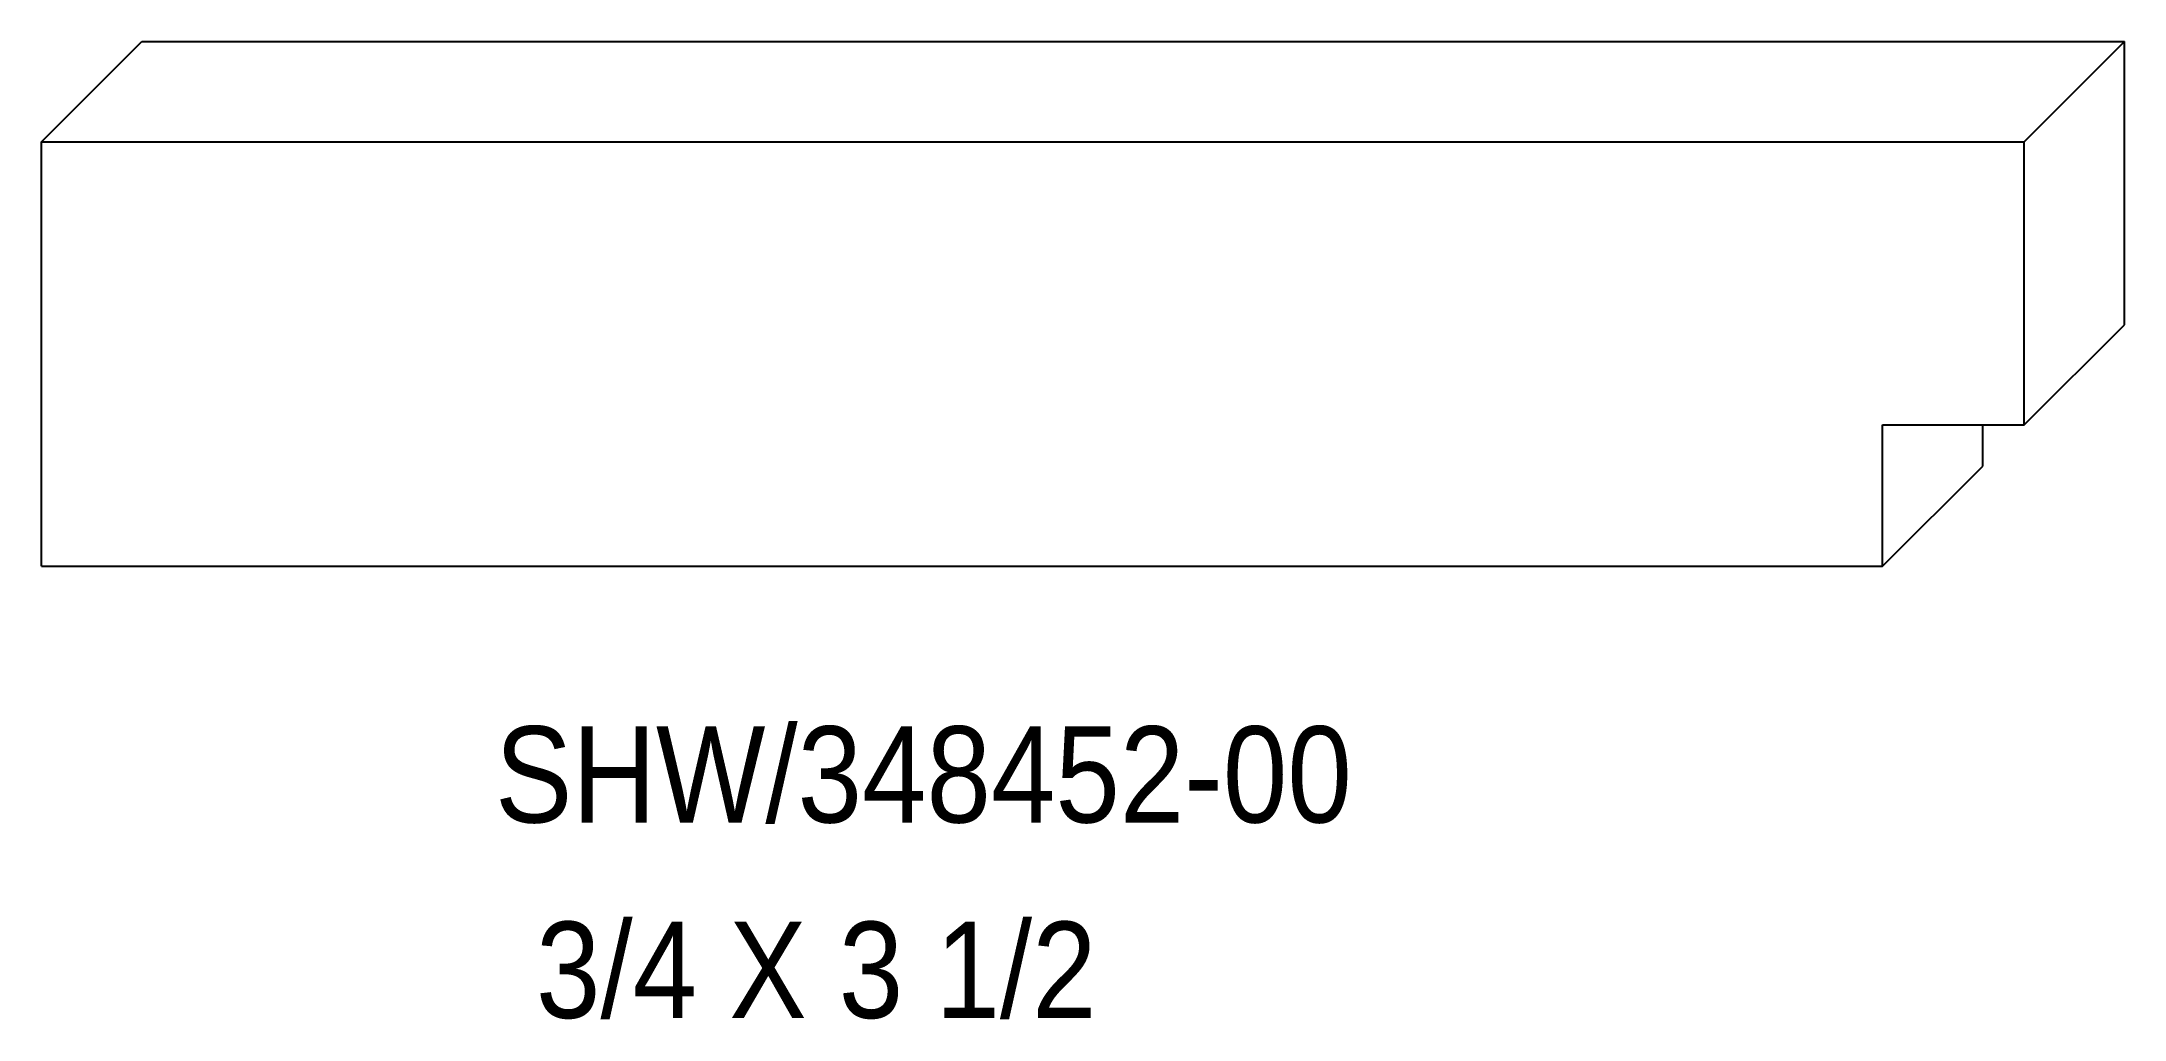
# Model space of a CAD drawing. Extents: x 58.79 to 62.46, y 147.96 to 149.69.
import ezdxf

# ---------------------------------------------------------------- set-up
doc = ezdxf.new("R2010")
doc.units = 0
doc.header["$LTSCALE"] = 5
doc.layers.add('PROFILE', color=7, linetype='CONTINUOUS')
doc.styles.add('TXT', font='TXT', dxfattribs={"height": 3.5})

msp = doc.modelspace()

# ---------------------------------------------------------------- linework, layer by layer
at = {"layer": 'PROFILE', "color": 1, "linetype": 'CONTINUOUS'}
for p, q in [((58.787, 149.51), (58.9638, 149.6867)), ((58.9638, 149.6867), (62.4629, 149.6867)), ((62.2861, 149.51), (62.4629, 149.6867)), ((62.4629, 149.1868), (62.4629, 149.6867)), ((58.787, 148.7602), (58.787, 149.51)), ((58.787, 149.51), (62.2861, 149.51)), ((62.2861, 149.0101), (62.2861, 149.51)), ((62.2861, 149.0101), (62.4629, 149.1868)), ((62.0362, 149.0101), (62.2861, 149.0101)), ((62.0362, 148.7602), (62.0362, 149.0101)), ((62.2129, 148.9369), (62.2129, 149.0101)), ((62.0362, 148.7602), (62.2129, 148.9369)), ((58.787, 148.7602), (62.0362, 148.7602))]:
    msp.add_line(p, q, dxfattribs=at)

# ---------------------------------------------------------------- texts
at = {"layer": 'PROFILE', "color": 1, "linetype": 'CONTINUOUS', "style": 'TXT', "width": 0.9}
for s, p in [('SHW/348452-00', (59.5872, 148.3077)), ('3/4 X 3 1/2', (59.6595, 147.9625))]:
    msp.add_text(s, height=0.169956, dxfattribs=at).set_placement(p)

doc.saveas('drawing.dxf')
